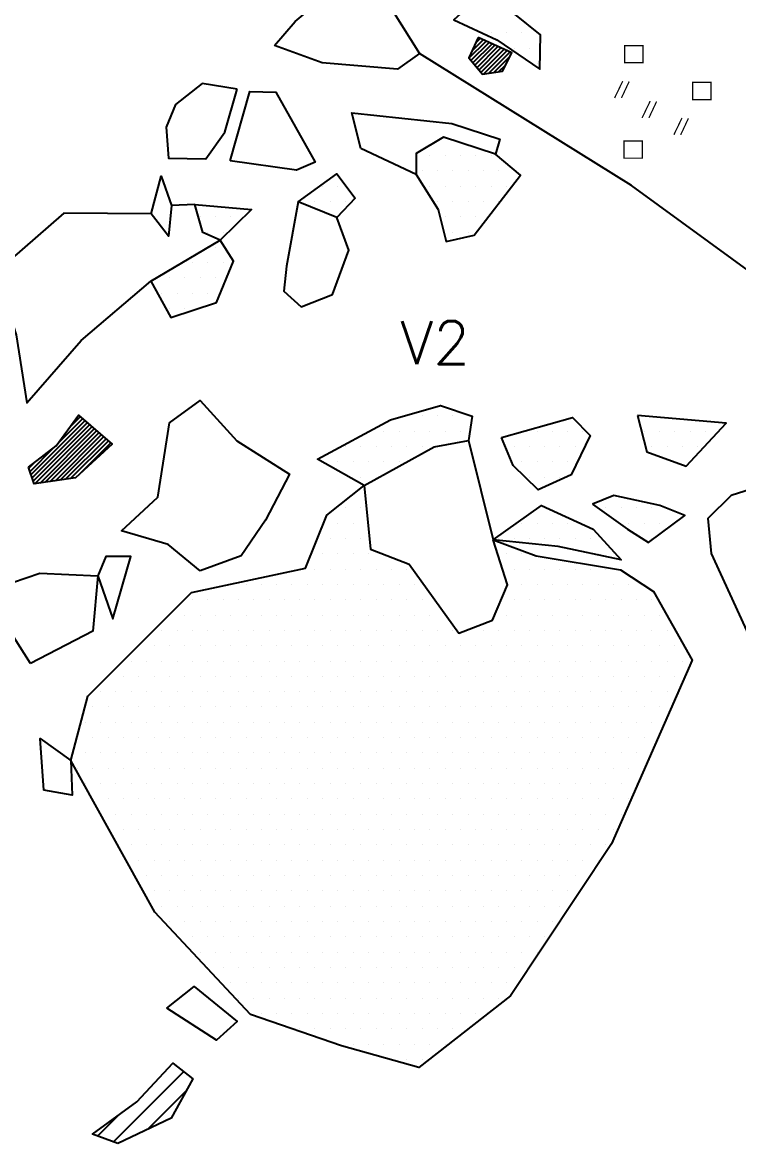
# Model space of a CAD drawing. Header units: metres. Extents: x 3.83 to 5.38, y -19.22 to -15.1.
# Drawn here: x 4.267 to 4.852, y -19.206 to -18.291 of the extents above; entities that cross this region are included whole.
import ezdxf

# ---------------------------------------------------------------- set-up
doc = ezdxf.new("R2010")
doc.units = ezdxf.units.M
doc.header["$LTSCALE"] = 25
doc.header["$MEASUREMENT"] = 0
doc.linetypes.add('GESTRICHELT', pattern=[0.75, 0.5, -0.25])
doc.layers.get('0').update_dxf_attribs({"linetype": 'CONTINUOUS'})
for name, color, linetype in [('BEFUND_UNSICHER', 1, 'GESTRICHELT'), ('BEFUNDSCHRAFF', 1, 'CONTINUOUS'), ('FEUER', 1, 'CONTINUOUS'), ('KNOCHEN', 2, 'CONTINUOUS'), ('KNOCHENSCHRAFF', 2, 'CONTINUOUS'), ('STEINE', 4, 'CONTINUOUS'), ('STEINESCHRAFF', 4, 'CONTINUOUS')]:
    doc.layers.add(name, color=color, linetype=linetype)
doc.styles.get("Standard").update_dxf_attribs({"font": 'txt.shx'})

# ---------------------------------------------------------------- blocks, each defined once
blk = doc.blocks.new('*X1')
at = {"color": 0}
for p, q in [((463.721, -1830.841), (464.113, -1830.448)), ((463.195, -1832.074), (464.596, -1830.672)), ((463.357, -1832.265), (464.838, -1830.784)), ((463.425, -1831.49), (464.355, -1830.56)), ((463.519, -1832.457), (465.079, -1830.896)), ((463.681, -1832.648), (465.321, -1831.008)), ((463.843, -1832.84), (465.562, -1831.12)), ((464.005, -1833.032), (465.804, -1831.232)), ((464.167, -1833.223), (466.046, -1831.344)), ((464.388, -1833.356), (466.287, -1831.456)), ((464.806, -1833.291), (466.529, -1831.568)), ((465.225, -1833.225), (466.552, -1831.898)), ((465.644, -1833.16), (466.172, -1832.632)), ((429.613, -1863.535), (431.662, -1861.485)), ((430.597, -1862.197), (431.471, -1861.322)), ((427.459, -1866.042), (431.853, -1861.648)), ((427.547, -1866.308), (432.044, -1861.811)), ((427.635, -1866.573), (432.235, -1861.973)), ((427.771, -1866.791), (432.425, -1862.136)), ((428.187, -1866.728), (432.616, -1862.299)), ((428.603, -1866.665), (432.807, -1862.462)), ((429.02, -1866.602), (432.998, -1862.624)), ((429.436, -1866.54), (433.189, -1862.787)), ((429.853, -1866.477), (433.379, -1862.95)), ((430.269, -1866.414), (433.57, -1863.113)), ((430.685, -1866.351), (433.761, -1863.275)), ((427.37, -1865.777), (429.309, -1863.838)), ((431.37, -1866.02), (433.952, -1863.438)), ((427.282, -1865.512), (427.76, -1865.033))]:
    blk.add_line(p, q, dxfattribs=at)
blk = doc.blocks.new('HK')
at = {"layer": 'FEUER', "const_width": 0.1}
for points in [[(-0.662, -1.372), (0, 0)], [(0.523, -0.033), (-0.105, -1.372)]]:
    blk.add_lwpolyline(points, dxfattribs=at)
blk = doc.blocks.new('RL')
at = {"layer": 'FEUER', "const_width": 0.1}
blk.add_lwpolyline([(0, -1.4), (0, 0), (1.5, 0), (1.5, -1.4), (0, -1.4)], dxfattribs=at)
blk = doc.blocks.new('*X4')
at = {"color": 0}
for p, q in [((434.178, -1920.488), (439.917, -1914.749)), ((436.979, -1919.454), (440.114, -1916.319)), ((432.884, -1920.014), (434.608, -1918.29))]:
    blk.add_line(p, q, dxfattribs=at)
blk = doc.blocks.new('*X5')
at = {"color": 0}
for p, q in [((465, -1830), (465, -1830)), ((466.25, -1830), (466.25, -1830)), ((467.5, -1830), (467.5, -1830)), ((468.75, -1830), (468.75, -1830)), ((466.875, -1831.25), (466.875, -1831.25)), ((468.125, -1831.25), (468.125, -1831.25)), ((468.75, -1832.5), (468.75, -1832.5)), ((460, -1840), (460, -1840)), ((461.25, -1840), (461.25, -1840)), ((462.5, -1840), (462.5, -1840)), ((463.75, -1840), (463.75, -1840)), ((465, -1840), (465, -1840)), ((459.375, -1841.25), (459.375, -1841.25)), ((460.625, -1841.25), (460.625, -1841.25)), ((461.875, -1841.25), (461.875, -1841.25)), ((463.125, -1841.25), (463.125, -1841.25)), ((464.375, -1841.25), (464.375, -1841.25)), ((465.625, -1841.25), (465.625, -1841.25)), ((466.875, -1841.25), (466.875, -1841.25)), ((451.25, -1842.5), (451.25, -1842.5)), ((452.5, -1842.5), (452.5, -1842.5)), ((460, -1842.5), (460, -1842.5)), ((461.25, -1842.5), (461.25, -1842.5)), ((462.5, -1842.5), (462.5, -1842.5)), ((463.75, -1842.5), (463.75, -1842.5)), ((465, -1842.5), (465, -1842.5)), ((466.25, -1842.5), (466.25, -1842.5)), ((449.375, -1843.75), (449.375, -1843.75)), ((450.625, -1843.75), (450.625, -1843.75)), ((451.875, -1843.75), (451.875, -1843.75)), ((453.125, -1843.75), (453.125, -1843.75)), ((460.625, -1843.75), (460.625, -1843.75)), ((461.875, -1843.75), (461.875, -1843.75)), ((463.125, -1843.75), (463.125, -1843.75)), ((464.375, -1843.75), (464.375, -1843.75)), ((465.625, -1843.75), (465.625, -1843.75)), ((441.25, -1845), (441.25, -1845)), ((442.5, -1845), (442.5, -1845)), ((443.75, -1845), (443.75, -1845)), ((461.25, -1845), (461.25, -1845)), ((462.5, -1845), (462.5, -1845)), ((463.75, -1845), (463.75, -1845)), ((441.875, -1846.25), (441.875, -1846.25)), ((443.125, -1846.25), (443.125, -1846.25)), ((461.875, -1846.25), (461.875, -1846.25)), ((463.125, -1846.25), (463.125, -1846.25)), ((442.5, -1847.5), (442.5, -1847.5)), ((440.625, -1848.75), (440.625, -1848.75)), ((441.875, -1848.75), (441.875, -1848.75)), ((443.125, -1848.75), (443.125, -1848.75)), ((438.75, -1850), (438.75, -1850)), ((440, -1850), (440, -1850)), ((441.25, -1850), (441.25, -1850)), ((442.5, -1850), (442.5, -1850)), ((438.125, -1851.25), (438.125, -1851.25)), ((439.375, -1851.25), (439.375, -1851.25)), ((440.625, -1851.25), (440.625, -1851.25)), ((441.875, -1851.25), (441.875, -1851.25)), ((438.75, -1852.5), (438.75, -1852.5)), ((440, -1852.5), (440, -1852.5)), ((458.125, -1861.25), (458.125, -1861.25)), ((459.375, -1861.25), (459.375, -1861.25)), ((460.625, -1861.25), (460.625, -1861.25)), ((461.875, -1861.25), (461.875, -1861.25)), ((463.125, -1861.25), (463.125, -1861.25)), ((456.25, -1862.5), (456.25, -1862.5)), ((457.5, -1862.5), (457.5, -1862.5)), ((458.75, -1862.5), (458.75, -1862.5)), ((460, -1862.5), (460, -1862.5)), ((461.25, -1862.5), (461.25, -1862.5)), ((462.5, -1862.5), (462.5, -1862.5)), ((468.75, -1862.5), (468.75, -1862.5)), ((470, -1862.5), (470, -1862.5)), ((471.25, -1862.5), (471.25, -1862.5)), ((472.5, -1862.5), (472.5, -1862.5)), ((477.5, -1862.5), (477.5, -1862.5)), ((478.75, -1862.5), (478.75, -1862.5)), ((480, -1862.5), (480, -1862.5)), ((481.25, -1862.5), (481.25, -1862.5)), ((482.5, -1862.5), (482.5, -1862.5)), ((453.125, -1863.75), (453.125, -1863.75)), ((454.375, -1863.75), (454.375, -1863.75)), ((455.625, -1863.75), (455.625, -1863.75)), ((456.875, -1863.75), (456.875, -1863.75)), ((458.125, -1863.75), (458.125, -1863.75)), ((459.375, -1863.75), (459.375, -1863.75)), ((466.875, -1863.75), (466.875, -1863.75)), ((468.125, -1863.75), (468.125, -1863.75)), ((469.375, -1863.75), (469.375, -1863.75)), ((470.625, -1863.75), (470.625, -1863.75)), ((471.875, -1863.75), (471.875, -1863.75)), ((478.125, -1863.75), (478.125, -1863.75)), ((479.375, -1863.75), (479.375, -1863.75)), ((480.625, -1863.75), (480.625, -1863.75)), ((481.875, -1863.75), (481.875, -1863.75)), ((451.25, -1865), (451.25, -1865)), ((452.5, -1865), (452.5, -1865)), ((453.75, -1865), (453.75, -1865)), ((455, -1865), (455, -1865)), ((456.25, -1865), (456.25, -1865)), ((457.5, -1865), (457.5, -1865)), ((467.5, -1865), (467.5, -1865)), ((468.75, -1865), (468.75, -1865)), ((470, -1865), (470, -1865)), ((471.25, -1865), (471.25, -1865)), ((480, -1865), (480, -1865)), ((481.25, -1865), (481.25, -1865)), ((454.375, -1866.25), (454.375, -1866.25)), ((455.625, -1866.25), (455.625, -1866.25)), ((468.125, -1866.25), (468.125, -1866.25)), ((469.375, -1866.25), (469.375, -1866.25)), ((470.625, -1866.25), (470.625, -1866.25)), ((453.125, -1868.75), (453.125, -1868.75)), ((454.375, -1868.75), (454.375, -1868.75)), ((469.375, -1868.75), (469.375, -1868.75)), ((474.375, -1868.75), (474.375, -1868.75)), ((475.625, -1868.75), (475.625, -1868.75)), ((476.875, -1868.75), (476.875, -1868.75)), ((478.125, -1868.75), (478.125, -1868.75)), ((452.5, -1870), (452.5, -1870)), ((453.75, -1870), (453.75, -1870)), ((467.5, -1870), (467.5, -1870)), ((468.75, -1870), (468.75, -1870)), ((470, -1870), (470, -1870)), ((471.25, -1870), (471.25, -1870)), ((476.25, -1870), (476.25, -1870)), ((477.5, -1870), (477.5, -1870)), ((478.75, -1870), (478.75, -1870)), ((451.875, -1871.25), (451.875, -1871.25)), ((453.125, -1871.25), (453.125, -1871.25)), ((454.375, -1871.25), (454.375, -1871.25)), ((465.625, -1871.25), (465.625, -1871.25)), ((466.875, -1871.25), (466.875, -1871.25)), ((468.125, -1871.25), (468.125, -1871.25)), ((469.375, -1871.25), (469.375, -1871.25)), ((470.625, -1871.25), (470.625, -1871.25)), ((471.875, -1871.25), (471.875, -1871.25)), ((473.125, -1871.25), (473.125, -1871.25)), ((478.125, -1871.25), (478.125, -1871.25)), ((451.25, -1872.5), (451.25, -1872.5)), ((452.5, -1872.5), (452.5, -1872.5)), ((453.75, -1872.5), (453.75, -1872.5)), ((455, -1872.5), (455, -1872.5)), ((466.25, -1872.5), (466.25, -1872.5)), ((467.5, -1872.5), (467.5, -1872.5)), ((473.75, -1872.5), (473.75, -1872.5)), ((475, -1872.5), (475, -1872.5)), ((450.625, -1873.75), (450.625, -1873.75)), ((451.875, -1873.75), (451.875, -1873.75)), ((453.125, -1873.75), (453.125, -1873.75)), ((454.375, -1873.75), (454.375, -1873.75)), ((455.625, -1873.75), (455.625, -1873.75)), ((456.875, -1873.75), (456.875, -1873.75)), ((458.125, -1873.75), (458.125, -1873.75)), ((466.875, -1873.75), (466.875, -1873.75)), ((468.125, -1873.75), (468.125, -1873.75)), ((469.375, -1873.75), (469.375, -1873.75)), ((470.625, -1873.75), (470.625, -1873.75)), ((471.875, -1873.75), (471.875, -1873.75)), ((473.125, -1873.75), (473.125, -1873.75)), ((474.375, -1873.75), (474.375, -1873.75)), ((443.75, -1875), (443.75, -1875)), ((445, -1875), (445, -1875)), ((446.25, -1875), (446.25, -1875)), ((447.5, -1875), (447.5, -1875)), ((448.75, -1875), (448.75, -1875)), ((450, -1875), (450, -1875)), ((451.25, -1875), (451.25, -1875)), ((452.5, -1875), (452.5, -1875)), ((453.75, -1875), (453.75, -1875)), ((455, -1875), (455, -1875)), ((456.25, -1875), (456.25, -1875)), ((457.5, -1875), (457.5, -1875)), ((458.75, -1875), (458.75, -1875)), ((467.5, -1875), (467.5, -1875)), ((468.75, -1875), (468.75, -1875)), ((470, -1875), (470, -1875)), ((471.25, -1875), (471.25, -1875)), ((472.5, -1875), (472.5, -1875)), ((473.75, -1875), (473.75, -1875)), ((475, -1875), (475, -1875)), ((476.25, -1875), (476.25, -1875)), ((440.625, -1876.25), (440.625, -1876.25)), ((441.875, -1876.25), (441.875, -1876.25)), ((443.125, -1876.25), (443.125, -1876.25)), ((444.375, -1876.25), (444.375, -1876.25)), ((445.625, -1876.25), (445.625, -1876.25)), ((446.875, -1876.25), (446.875, -1876.25)), ((448.125, -1876.25), (448.125, -1876.25)), ((449.375, -1876.25), (449.375, -1876.25)), ((450.625, -1876.25), (450.625, -1876.25)), ((451.875, -1876.25), (451.875, -1876.25)), ((453.125, -1876.25), (453.125, -1876.25)), ((454.375, -1876.25), (454.375, -1876.25)), ((455.625, -1876.25), (455.625, -1876.25)), ((456.875, -1876.25), (456.875, -1876.25)), ((458.125, -1876.25), (458.125, -1876.25)), ((459.375, -1876.25), (459.375, -1876.25)), ((466.875, -1876.25), (466.875, -1876.25)), ((468.125, -1876.25), (468.125, -1876.25)), ((469.375, -1876.25), (469.375, -1876.25)), ((470.625, -1876.25), (470.625, -1876.25)), ((471.875, -1876.25), (471.875, -1876.25)), ((473.125, -1876.25), (473.125, -1876.25)), ((474.375, -1876.25), (474.375, -1876.25)), ((475.625, -1876.25), (475.625, -1876.25)), ((476.875, -1876.25), (476.875, -1876.25)), ((478.125, -1876.25), (478.125, -1876.25)), ((438.75, -1877.5), (438.75, -1877.5)), ((440, -1877.5), (440, -1877.5)), ((441.25, -1877.5), (441.25, -1877.5)), ((442.5, -1877.5), (442.5, -1877.5)), ((443.75, -1877.5), (443.75, -1877.5)), ((445, -1877.5), (445, -1877.5)), ((446.25, -1877.5), (446.25, -1877.5)), ((447.5, -1877.5), (447.5, -1877.5)), ((448.75, -1877.5), (448.75, -1877.5)), ((450, -1877.5), (450, -1877.5)), ((451.25, -1877.5), (451.25, -1877.5)), ((452.5, -1877.5), (452.5, -1877.5)), ((453.75, -1877.5), (453.75, -1877.5)), ((455, -1877.5), (455, -1877.5)), ((456.25, -1877.5), (456.25, -1877.5)), ((457.5, -1877.5), (457.5, -1877.5)), ((458.75, -1877.5), (458.75, -1877.5)), ((460, -1877.5), (460, -1877.5)), ((461.25, -1877.5), (461.25, -1877.5)), ((466.25, -1877.5), (466.25, -1877.5)), ((467.5, -1877.5), (467.5, -1877.5)), ((468.75, -1877.5), (468.75, -1877.5)), ((470, -1877.5), (470, -1877.5)), ((471.25, -1877.5), (471.25, -1877.5)), ((472.5, -1877.5), (472.5, -1877.5)), ((473.75, -1877.5), (473.75, -1877.5)), ((475, -1877.5), (475, -1877.5)), ((476.25, -1877.5), (476.25, -1877.5)), ((477.5, -1877.5), (477.5, -1877.5)), ((478.75, -1877.5), (478.75, -1877.5)), ((438.125, -1878.75), (438.125, -1878.75)), ((439.375, -1878.75), (439.375, -1878.75)), ((440.625, -1878.75), (440.625, -1878.75)), ((441.875, -1878.75), (441.875, -1878.75)), ((443.125, -1878.75), (443.125, -1878.75)), ((444.375, -1878.75), (444.375, -1878.75)), ((445.625, -1878.75), (445.625, -1878.75)), ((446.875, -1878.75), (446.875, -1878.75)), ((448.125, -1878.75), (448.125, -1878.75)), ((449.375, -1878.75), (449.375, -1878.75)), ((450.625, -1878.75), (450.625, -1878.75)), ((451.875, -1878.75), (451.875, -1878.75)), ((453.125, -1878.75), (453.125, -1878.75)), ((454.375, -1878.75), (454.375, -1878.75)), ((455.625, -1878.75), (455.625, -1878.75)), ((456.875, -1878.75), (456.875, -1878.75)), ((458.125, -1878.75), (458.125, -1878.75)), ((459.375, -1878.75), (459.375, -1878.75)), ((460.625, -1878.75), (460.625, -1878.75)), ((461.875, -1878.75), (461.875, -1878.75)), ((463.125, -1878.75), (463.125, -1878.75)), ((464.375, -1878.75), (464.375, -1878.75)), ((465.625, -1878.75), (465.625, -1878.75)), ((466.875, -1878.75), (466.875, -1878.75)), ((468.125, -1878.75), (468.125, -1878.75)), ((469.375, -1878.75), (469.375, -1878.75)), ((470.625, -1878.75), (470.625, -1878.75)), ((471.875, -1878.75), (471.875, -1878.75)), ((473.125, -1878.75), (473.125, -1878.75)), ((474.375, -1878.75), (474.375, -1878.75)), ((475.625, -1878.75), (475.625, -1878.75)), ((476.875, -1878.75), (476.875, -1878.75)), ((478.125, -1878.75), (478.125, -1878.75)), ((479.375, -1878.75), (479.375, -1878.75)), ((436.25, -1880), (436.25, -1880)), ((437.5, -1880), (437.5, -1880)), ((438.75, -1880), (438.75, -1880)), ((440, -1880), (440, -1880)), ((441.25, -1880), (441.25, -1880)), ((442.5, -1880), (442.5, -1880)), ((443.75, -1880), (443.75, -1880)), ((445, -1880), (445, -1880)), ((446.25, -1880), (446.25, -1880)), ((447.5, -1880), (447.5, -1880)), ((448.75, -1880), (448.75, -1880)), ((450, -1880), (450, -1880)), ((451.25, -1880), (451.25, -1880)), ((452.5, -1880), (452.5, -1880)), ((453.75, -1880), (453.75, -1880)), ((455, -1880), (455, -1880)), ((456.25, -1880), (456.25, -1880)), ((457.5, -1880), (457.5, -1880)), ((458.75, -1880), (458.75, -1880)), ((460, -1880), (460, -1880)), ((461.25, -1880), (461.25, -1880)), ((462.5, -1880), (462.5, -1880)), ((463.75, -1880), (463.75, -1880)), ((465, -1880), (465, -1880)), ((466.25, -1880), (466.25, -1880)), ((467.5, -1880), (467.5, -1880)), ((468.75, -1880), (468.75, -1880)), ((470, -1880), (470, -1880)), ((471.25, -1880), (471.25, -1880)), ((472.5, -1880), (472.5, -1880)), ((473.75, -1880), (473.75, -1880)), ((475, -1880), (475, -1880)), ((476.25, -1880), (476.25, -1880)), ((477.5, -1880), (477.5, -1880)), ((478.75, -1880), (478.75, -1880)), ((480, -1880), (480, -1880)), ((435.625, -1881.25), (435.625, -1881.25)), ((436.875, -1881.25), (436.875, -1881.25)), ((438.125, -1881.25), (438.125, -1881.25)), ((439.375, -1881.25), (439.375, -1881.25)), ((440.625, -1881.25), (440.625, -1881.25)), ((441.875, -1881.25), (441.875, -1881.25)), ((443.125, -1881.25), (443.125, -1881.25)), ((444.375, -1881.25), (444.375, -1881.25)), ((445.625, -1881.25), (445.625, -1881.25)), ((446.875, -1881.25), (446.875, -1881.25)), ((448.125, -1881.25), (448.125, -1881.25)), ((449.375, -1881.25), (449.375, -1881.25)), ((450.625, -1881.25), (450.625, -1881.25)), ((451.875, -1881.25), (451.875, -1881.25)), ((453.125, -1881.25), (453.125, -1881.25)), ((454.375, -1881.25), (454.375, -1881.25)), ((455.625, -1881.25), (455.625, -1881.25)), ((456.875, -1881.25), (456.875, -1881.25)), ((458.125, -1881.25), (458.125, -1881.25)), ((459.375, -1881.25), (459.375, -1881.25)), ((460.625, -1881.25), (460.625, -1881.25)), ((461.875, -1881.25), (461.875, -1881.25)), ((463.125, -1881.25), (463.125, -1881.25)), ((464.375, -1881.25), (464.375, -1881.25)), ((465.625, -1881.25), (465.625, -1881.25)), ((466.875, -1881.25), (466.875, -1881.25)), ((468.125, -1881.25), (468.125, -1881.25)), ((469.375, -1881.25), (469.375, -1881.25)), ((470.625, -1881.25), (470.625, -1881.25)), ((471.875, -1881.25), (471.875, -1881.25)), ((473.125, -1881.25), (473.125, -1881.25)), ((474.375, -1881.25), (474.375, -1881.25)), ((475.625, -1881.25), (475.625, -1881.25)), ((476.875, -1881.25), (476.875, -1881.25)), ((478.125, -1881.25), (478.125, -1881.25)), ((479.375, -1881.25), (479.375, -1881.25)), ((480.625, -1881.25), (480.625, -1881.25)), ((433.75, -1882.5), (433.75, -1882.5)), ((435, -1882.5), (435, -1882.5)), ((436.25, -1882.5), (436.25, -1882.5)), ((437.5, -1882.5), (437.5, -1882.5)), ((438.75, -1882.5), (438.75, -1882.5)), ((440, -1882.5), (440, -1882.5)), ((441.25, -1882.5), (441.25, -1882.5)), ((442.5, -1882.5), (442.5, -1882.5)), ((443.75, -1882.5), (443.75, -1882.5)), ((445, -1882.5), (445, -1882.5)), ((446.25, -1882.5), (446.25, -1882.5)), ((447.5, -1882.5), (447.5, -1882.5)), ((448.75, -1882.5), (448.75, -1882.5)), ((450, -1882.5), (450, -1882.5)), ((451.25, -1882.5), (451.25, -1882.5)), ((452.5, -1882.5), (452.5, -1882.5)), ((453.75, -1882.5), (453.75, -1882.5)), ((455, -1882.5), (455, -1882.5)), ((456.25, -1882.5), (456.25, -1882.5)), ((457.5, -1882.5), (457.5, -1882.5)), ((458.75, -1882.5), (458.75, -1882.5)), ((460, -1882.5), (460, -1882.5)), ((461.25, -1882.5), (461.25, -1882.5)), ((462.5, -1882.5), (462.5, -1882.5)), ((463.75, -1882.5), (463.75, -1882.5)), ((465, -1882.5), (465, -1882.5)), ((466.25, -1882.5), (466.25, -1882.5)), ((467.5, -1882.5), (467.5, -1882.5)), ((468.75, -1882.5), (468.75, -1882.5)), ((470, -1882.5), (470, -1882.5)), ((471.25, -1882.5), (471.25, -1882.5)), ((472.5, -1882.5), (472.5, -1882.5)), ((473.75, -1882.5), (473.75, -1882.5)), ((475, -1882.5), (475, -1882.5)), ((476.25, -1882.5), (476.25, -1882.5)), ((477.5, -1882.5), (477.5, -1882.5)), ((478.75, -1882.5), (478.75, -1882.5)), ((480, -1882.5), (480, -1882.5)), ((433.125, -1883.75), (433.125, -1883.75)), ((434.375, -1883.75), (434.375, -1883.75)), ((435.625, -1883.75), (435.625, -1883.75)), ((436.875, -1883.75), (436.875, -1883.75)), ((438.125, -1883.75), (438.125, -1883.75)), ((439.375, -1883.75), (439.375, -1883.75)), ((440.625, -1883.75), (440.625, -1883.75)), ((441.875, -1883.75), (441.875, -1883.75)), ((443.125, -1883.75), (443.125, -1883.75)), ((444.375, -1883.75), (444.375, -1883.75)), ((445.625, -1883.75), (445.625, -1883.75)), ((446.875, -1883.75), (446.875, -1883.75)), ((448.125, -1883.75), (448.125, -1883.75)), ((449.375, -1883.75), (449.375, -1883.75)), ((450.625, -1883.75), (450.625, -1883.75)), ((451.875, -1883.75), (451.875, -1883.75)), ((453.125, -1883.75), (453.125, -1883.75)), ((454.375, -1883.75), (454.375, -1883.75)), ((455.625, -1883.75), (455.625, -1883.75)), ((456.875, -1883.75), (456.875, -1883.75)), ((458.125, -1883.75), (458.125, -1883.75)), ((459.375, -1883.75), (459.375, -1883.75)), ((460.625, -1883.75), (460.625, -1883.75)), ((461.875, -1883.75), (461.875, -1883.75)), ((463.125, -1883.75), (463.125, -1883.75)), ((464.375, -1883.75), (464.375, -1883.75)), ((465.625, -1883.75), (465.625, -1883.75)), ((466.875, -1883.75), (466.875, -1883.75)), ((468.125, -1883.75), (468.125, -1883.75)), ((469.375, -1883.75), (469.375, -1883.75)), ((470.625, -1883.75), (470.625, -1883.75)), ((471.875, -1883.75), (471.875, -1883.75)), ((473.125, -1883.75), (473.125, -1883.75)), ((474.375, -1883.75), (474.375, -1883.75)), ((475.625, -1883.75), (475.625, -1883.75)), ((476.875, -1883.75), (476.875, -1883.75)), ((478.125, -1883.75), (478.125, -1883.75)), ((479.375, -1883.75), (479.375, -1883.75)), ((432.5, -1885), (432.5, -1885)), ((433.75, -1885), (433.75, -1885)), ((435, -1885), (435, -1885)), ((436.25, -1885), (436.25, -1885)), ((437.5, -1885), (437.5, -1885)), ((438.75, -1885), (438.75, -1885)), ((440, -1885), (440, -1885)), ((441.25, -1885), (441.25, -1885)), ((442.5, -1885), (442.5, -1885)), ((443.75, -1885), (443.75, -1885)), ((445, -1885), (445, -1885)), ((446.25, -1885), (446.25, -1885)), ((447.5, -1885), (447.5, -1885)), ((448.75, -1885), (448.75, -1885)), ((450, -1885), (450, -1885)), ((451.25, -1885), (451.25, -1885)), ((452.5, -1885), (452.5, -1885)), ((453.75, -1885), (453.75, -1885)), ((455, -1885), (455, -1885)), ((456.25, -1885), (456.25, -1885)), ((457.5, -1885), (457.5, -1885)), ((458.75, -1885), (458.75, -1885)), ((460, -1885), (460, -1885)), ((461.25, -1885), (461.25, -1885)), ((462.5, -1885), (462.5, -1885)), ((463.75, -1885), (463.75, -1885)), ((465, -1885), (465, -1885)), ((466.25, -1885), (466.25, -1885)), ((467.5, -1885), (467.5, -1885)), ((468.75, -1885), (468.75, -1885)), ((470, -1885), (470, -1885)), ((471.25, -1885), (471.25, -1885)), ((472.5, -1885), (472.5, -1885)), ((473.75, -1885), (473.75, -1885)), ((475, -1885), (475, -1885)), ((476.25, -1885), (476.25, -1885)), ((477.5, -1885), (477.5, -1885)), ((478.75, -1885), (478.75, -1885)), ((431.875, -1886.25), (431.875, -1886.25)), ((433.125, -1886.25), (433.125, -1886.25)), ((434.375, -1886.25), (434.375, -1886.25)), ((435.625, -1886.25), (435.625, -1886.25)), ((436.875, -1886.25), (436.875, -1886.25)), ((438.125, -1886.25), (438.125, -1886.25)), ((439.375, -1886.25), (439.375, -1886.25)), ((440.625, -1886.25), (440.625, -1886.25)), ((441.875, -1886.25), (441.875, -1886.25)), ((443.125, -1886.25), (443.125, -1886.25)), ((444.375, -1886.25), (444.375, -1886.25)), ((445.625, -1886.25), (445.625, -1886.25)), ((446.875, -1886.25), (446.875, -1886.25)), ((448.125, -1886.25), (448.125, -1886.25)), ((449.375, -1886.25), (449.375, -1886.25)), ((450.625, -1886.25), (450.625, -1886.25)), ((451.875, -1886.25), (451.875, -1886.25)), ((453.125, -1886.25), (453.125, -1886.25)), ((454.375, -1886.25), (454.375, -1886.25)), ((455.625, -1886.25), (455.625, -1886.25)), ((456.875, -1886.25), (456.875, -1886.25)), ((458.125, -1886.25), (458.125, -1886.25)), ((459.375, -1886.25), (459.375, -1886.25)), ((460.625, -1886.25), (460.625, -1886.25)), ((461.875, -1886.25), (461.875, -1886.25)), ((463.125, -1886.25), (463.125, -1886.25)), ((464.375, -1886.25), (464.375, -1886.25)), ((465.625, -1886.25), (465.625, -1886.25)), ((466.875, -1886.25), (466.875, -1886.25)), ((468.125, -1886.25), (468.125, -1886.25)), ((469.375, -1886.25), (469.375, -1886.25)), ((470.625, -1886.25), (470.625, -1886.25)), ((471.875, -1886.25), (471.875, -1886.25)), ((473.125, -1886.25), (473.125, -1886.25)), ((474.375, -1886.25), (474.375, -1886.25)), ((475.625, -1886.25), (475.625, -1886.25)), ((476.875, -1886.25), (476.875, -1886.25)), ((478.125, -1886.25), (478.125, -1886.25)), ((431.25, -1887.5), (431.25, -1887.5)), ((432.5, -1887.5), (432.5, -1887.5)), ((433.75, -1887.5), (433.75, -1887.5)), ((435, -1887.5), (435, -1887.5)), ((436.25, -1887.5), (436.25, -1887.5)), ((437.5, -1887.5), (437.5, -1887.5)), ((438.75, -1887.5), (438.75, -1887.5)), ((440, -1887.5), (440, -1887.5)), ((441.25, -1887.5), (441.25, -1887.5)), ((442.5, -1887.5), (442.5, -1887.5)), ((443.75, -1887.5), (443.75, -1887.5)), ((445, -1887.5), (445, -1887.5)), ((446.25, -1887.5), (446.25, -1887.5)), ((447.5, -1887.5), (447.5, -1887.5)), ((448.75, -1887.5), (448.75, -1887.5)), ((450, -1887.5), (450, -1887.5)), ((451.25, -1887.5), (451.25, -1887.5)), ((452.5, -1887.5), (452.5, -1887.5)), ((453.75, -1887.5), (453.75, -1887.5)), ((455, -1887.5), (455, -1887.5)), ((456.25, -1887.5), (456.25, -1887.5)), ((457.5, -1887.5), (457.5, -1887.5)), ((458.75, -1887.5), (458.75, -1887.5)), ((460, -1887.5), (460, -1887.5)), ((461.25, -1887.5), (461.25, -1887.5)), ((462.5, -1887.5), (462.5, -1887.5)), ((463.75, -1887.5), (463.75, -1887.5)), ((465, -1887.5), (465, -1887.5)), ((466.25, -1887.5), (466.25, -1887.5)), ((467.5, -1887.5), (467.5, -1887.5)), ((468.75, -1887.5), (468.75, -1887.5)), ((470, -1887.5), (470, -1887.5)), ((471.25, -1887.5), (471.25, -1887.5)), ((472.5, -1887.5), (472.5, -1887.5)), ((473.75, -1887.5), (473.75, -1887.5)), ((475, -1887.5), (475, -1887.5)), ((476.25, -1887.5), (476.25, -1887.5)), ((477.5, -1887.5), (477.5, -1887.5)), ((431.875, -1888.75), (431.875, -1888.75)), ((433.125, -1888.75), (433.125, -1888.75)), ((434.375, -1888.75), (434.375, -1888.75)), ((435.625, -1888.75), (435.625, -1888.75)), ((436.875, -1888.75), (436.875, -1888.75)), ((438.125, -1888.75), (438.125, -1888.75)), ((439.375, -1888.75), (439.375, -1888.75)), ((440.625, -1888.75), (440.625, -1888.75)), ((441.875, -1888.75), (441.875, -1888.75)), ((443.125, -1888.75), (443.125, -1888.75)), ((444.375, -1888.75), (444.375, -1888.75)), ((445.625, -1888.75), (445.625, -1888.75)), ((446.875, -1888.75), (446.875, -1888.75)), ((448.125, -1888.75), (448.125, -1888.75)), ((449.375, -1888.75), (449.375, -1888.75)), ((450.625, -1888.75), (450.625, -1888.75)), ((451.875, -1888.75), (451.875, -1888.75)), ((453.125, -1888.75), (453.125, -1888.75)), ((454.375, -1888.75), (454.375, -1888.75)), ((455.625, -1888.75), (455.625, -1888.75)), ((456.875, -1888.75), (456.875, -1888.75)), ((458.125, -1888.75), (458.125, -1888.75)), ((459.375, -1888.75), (459.375, -1888.75)), ((460.625, -1888.75), (460.625, -1888.75)), ((461.875, -1888.75), (461.875, -1888.75)), ((463.125, -1888.75), (463.125, -1888.75)), ((464.375, -1888.75), (464.375, -1888.75)), ((465.625, -1888.75), (465.625, -1888.75)), ((466.875, -1888.75), (466.875, -1888.75)), ((468.125, -1888.75), (468.125, -1888.75)), ((469.375, -1888.75), (469.375, -1888.75)), ((470.625, -1888.75), (470.625, -1888.75)), ((471.875, -1888.75), (471.875, -1888.75)), ((473.125, -1888.75), (473.125, -1888.75)), ((474.375, -1888.75), (474.375, -1888.75)), ((475.625, -1888.75), (475.625, -1888.75)), ((476.875, -1888.75), (476.875, -1888.75)), ((431.25, -1890), (431.25, -1890)), ((432.5, -1890), (432.5, -1890)), ((433.75, -1890), (433.75, -1890)), ((435, -1890), (435, -1890)), ((436.25, -1890), (436.25, -1890)), ((437.5, -1890), (437.5, -1890)), ((438.75, -1890), (438.75, -1890)), ((440, -1890), (440, -1890)), ((441.25, -1890), (441.25, -1890)), ((442.5, -1890), (442.5, -1890)), ((443.75, -1890), (443.75, -1890)), ((445, -1890), (445, -1890)), ((446.25, -1890), (446.25, -1890)), ((447.5, -1890), (447.5, -1890)), ((448.75, -1890), (448.75, -1890)), ((450, -1890), (450, -1890)), ((451.25, -1890), (451.25, -1890)), ((452.5, -1890), (452.5, -1890)), ((453.75, -1890), (453.75, -1890)), ((455, -1890), (455, -1890)), ((456.25, -1890), (456.25, -1890)), ((457.5, -1890), (457.5, -1890)), ((458.75, -1890), (458.75, -1890)), ((460, -1890), (460, -1890)), ((461.25, -1890), (461.25, -1890)), ((462.5, -1890), (462.5, -1890)), ((463.75, -1890), (463.75, -1890)), ((465, -1890), (465, -1890)), ((466.25, -1890), (466.25, -1890)), ((467.5, -1890), (467.5, -1890)), ((468.75, -1890), (468.75, -1890)), ((470, -1890), (470, -1890)), ((471.25, -1890), (471.25, -1890)), ((472.5, -1890), (472.5, -1890)), ((473.75, -1890), (473.75, -1890)), ((475, -1890), (475, -1890)), ((476.25, -1890), (476.25, -1890)), ((477.5, -1890), (477.5, -1890)), ((431.875, -1891.25), (431.875, -1891.25)), ((433.125, -1891.25), (433.125, -1891.25)), ((434.375, -1891.25), (434.375, -1891.25)), ((435.625, -1891.25), (435.625, -1891.25)), ((436.875, -1891.25), (436.875, -1891.25)), ((438.125, -1891.25), (438.125, -1891.25)), ((439.375, -1891.25), (439.375, -1891.25)), ((440.625, -1891.25), (440.625, -1891.25)), ((441.875, -1891.25), (441.875, -1891.25)), ((443.125, -1891.25), (443.125, -1891.25)), ((444.375, -1891.25), (444.375, -1891.25)), ((445.625, -1891.25), (445.625, -1891.25)), ((446.875, -1891.25), (446.875, -1891.25)), ((448.125, -1891.25), (448.125, -1891.25)), ((449.375, -1891.25), (449.375, -1891.25)), ((450.625, -1891.25), (450.625, -1891.25)), ((451.875, -1891.25), (451.875, -1891.25)), ((453.125, -1891.25), (453.125, -1891.25)), ((454.375, -1891.25), (454.375, -1891.25)), ((455.625, -1891.25), (455.625, -1891.25)), ((456.875, -1891.25), (456.875, -1891.25)), ((458.125, -1891.25), (458.125, -1891.25)), ((459.375, -1891.25), (459.375, -1891.25)), ((460.625, -1891.25), (460.625, -1891.25)), ((461.875, -1891.25), (461.875, -1891.25)), ((463.125, -1891.25), (463.125, -1891.25)), ((464.375, -1891.25), (464.375, -1891.25)), ((465.625, -1891.25), (465.625, -1891.25)), ((466.875, -1891.25), (466.875, -1891.25)), ((468.125, -1891.25), (468.125, -1891.25)), ((469.375, -1891.25), (469.375, -1891.25)), ((470.625, -1891.25), (470.625, -1891.25)), ((471.875, -1891.25), (471.875, -1891.25)), ((473.125, -1891.25), (473.125, -1891.25)), ((474.375, -1891.25), (474.375, -1891.25)), ((475.625, -1891.25), (475.625, -1891.25)), ((476.875, -1891.25), (476.875, -1891.25)), ((432.5, -1892.5), (432.5, -1892.5)), ((433.75, -1892.5), (433.75, -1892.5)), ((435, -1892.5), (435, -1892.5)), ((436.25, -1892.5), (436.25, -1892.5)), ((437.5, -1892.5), (437.5, -1892.5)), ((438.75, -1892.5), (438.75, -1892.5)), ((440, -1892.5), (440, -1892.5)), ((441.25, -1892.5), (441.25, -1892.5)), ((442.5, -1892.5), (442.5, -1892.5)), ((443.75, -1892.5), (443.75, -1892.5)), ((445, -1892.5), (445, -1892.5)), ((446.25, -1892.5), (446.25, -1892.5)), ((447.5, -1892.5), (447.5, -1892.5)), ((448.75, -1892.5), (448.75, -1892.5)), ((450, -1892.5), (450, -1892.5)), ((451.25, -1892.5), (451.25, -1892.5)), ((452.5, -1892.5), (452.5, -1892.5)), ((453.75, -1892.5), (453.75, -1892.5)), ((455, -1892.5), (455, -1892.5)), ((456.25, -1892.5), (456.25, -1892.5)), ((457.5, -1892.5), (457.5, -1892.5)), ((458.75, -1892.5), (458.75, -1892.5)), ((460, -1892.5), (460, -1892.5)), ((461.25, -1892.5), (461.25, -1892.5)), ((462.5, -1892.5), (462.5, -1892.5)), ((463.75, -1892.5), (463.75, -1892.5)), ((465, -1892.5), (465, -1892.5)), ((466.25, -1892.5), (466.25, -1892.5)), ((467.5, -1892.5), (467.5, -1892.5)), ((468.75, -1892.5), (468.75, -1892.5)), ((470, -1892.5), (470, -1892.5)), ((471.25, -1892.5), (471.25, -1892.5)), ((472.5, -1892.5), (472.5, -1892.5)), ((473.75, -1892.5), (473.75, -1892.5)), ((475, -1892.5), (475, -1892.5)), ((476.25, -1892.5), (476.25, -1892.5)), ((434.375, -1893.75), (434.375, -1893.75)), ((435.625, -1893.75), (435.625, -1893.75)), ((436.875, -1893.75), (436.875, -1893.75)), ((438.125, -1893.75), (438.125, -1893.75)), ((439.375, -1893.75), (439.375, -1893.75)), ((440.625, -1893.75), (440.625, -1893.75)), ((441.875, -1893.75), (441.875, -1893.75)), ((443.125, -1893.75), (443.125, -1893.75)), ((444.375, -1893.75), (444.375, -1893.75)), ((445.625, -1893.75), (445.625, -1893.75)), ((446.875, -1893.75), (446.875, -1893.75)), ((448.125, -1893.75), (448.125, -1893.75)), ((449.375, -1893.75), (449.375, -1893.75)), ((450.625, -1893.75), (450.625, -1893.75)), ((451.875, -1893.75), (451.875, -1893.75)), ((453.125, -1893.75), (453.125, -1893.75)), ((454.375, -1893.75), (454.375, -1893.75)), ((455.625, -1893.75), (455.625, -1893.75)), ((456.875, -1893.75), (456.875, -1893.75)), ((458.125, -1893.75), (458.125, -1893.75)), ((459.375, -1893.75), (459.375, -1893.75)), ((460.625, -1893.75), (460.625, -1893.75)), ((461.875, -1893.75), (461.875, -1893.75)), ((463.125, -1893.75), (463.125, -1893.75)), ((464.375, -1893.75), (464.375, -1893.75)), ((465.625, -1893.75), (465.625, -1893.75)), ((466.875, -1893.75), (466.875, -1893.75)), ((468.125, -1893.75), (468.125, -1893.75)), ((469.375, -1893.75), (469.375, -1893.75)), ((470.625, -1893.75), (470.625, -1893.75)), ((471.875, -1893.75), (471.875, -1893.75)), ((473.125, -1893.75), (473.125, -1893.75)), ((474.375, -1893.75), (474.375, -1893.75)), ((475.625, -1893.75), (475.625, -1893.75)), ((435, -1895), (435, -1895)), ((436.25, -1895), (436.25, -1895)), ((437.5, -1895), (437.5, -1895)), ((438.75, -1895), (438.75, -1895)), ((440, -1895), (440, -1895)), ((441.25, -1895), (441.25, -1895)), ((442.5, -1895), (442.5, -1895)), ((443.75, -1895), (443.75, -1895)), ((445, -1895), (445, -1895)), ((446.25, -1895), (446.25, -1895)), ((447.5, -1895), (447.5, -1895)), ((448.75, -1895), (448.75, -1895)), ((450, -1895), (450, -1895)), ((451.25, -1895), (451.25, -1895)), ((452.5, -1895), (452.5, -1895)), ((453.75, -1895), (453.75, -1895)), ((455, -1895), (455, -1895)), ((456.25, -1895), (456.25, -1895)), ((457.5, -1895), (457.5, -1895)), ((458.75, -1895), (458.75, -1895)), ((460, -1895), (460, -1895)), ((461.25, -1895), (461.25, -1895)), ((462.5, -1895), (462.5, -1895)), ((463.75, -1895), (463.75, -1895)), ((465, -1895), (465, -1895)), ((466.25, -1895), (466.25, -1895)), ((467.5, -1895), (467.5, -1895)), ((468.75, -1895), (468.75, -1895)), ((470, -1895), (470, -1895)), ((471.25, -1895), (471.25, -1895)), ((472.5, -1895), (472.5, -1895)), ((473.75, -1895), (473.75, -1895)), ((475, -1895), (475, -1895)), ((435.625, -1896.25), (435.625, -1896.25)), ((436.875, -1896.25), (436.875, -1896.25)), ((438.125, -1896.25), (438.125, -1896.25)), ((439.375, -1896.25), (439.375, -1896.25)), ((440.625, -1896.25), (440.625, -1896.25)), ((441.875, -1896.25), (441.875, -1896.25)), ((443.125, -1896.25), (443.125, -1896.25)), ((444.375, -1896.25), (444.375, -1896.25)), ((445.625, -1896.25), (445.625, -1896.25)), ((446.875, -1896.25), (446.875, -1896.25)), ((448.125, -1896.25), (448.125, -1896.25)), ((449.375, -1896.25), (449.375, -1896.25)), ((450.625, -1896.25), (450.625, -1896.25)), ((451.875, -1896.25), (451.875, -1896.25)), ((453.125, -1896.25), (453.125, -1896.25)), ((454.375, -1896.25), (454.375, -1896.25)), ((455.625, -1896.25), (455.625, -1896.25)), ((456.875, -1896.25), (456.875, -1896.25)), ((458.125, -1896.25), (458.125, -1896.25)), ((459.375, -1896.25), (459.375, -1896.25)), ((460.625, -1896.25), (460.625, -1896.25)), ((461.875, -1896.25), (461.875, -1896.25)), ((463.125, -1896.25), (463.125, -1896.25)), ((464.375, -1896.25), (464.375, -1896.25)), ((465.625, -1896.25), (465.625, -1896.25)), ((466.875, -1896.25), (466.875, -1896.25)), ((468.125, -1896.25), (468.125, -1896.25)), ((469.375, -1896.25), (469.375, -1896.25)), ((470.625, -1896.25), (470.625, -1896.25)), ((471.875, -1896.25), (471.875, -1896.25)), ((473.125, -1896.25), (473.125, -1896.25)), ((474.375, -1896.25), (474.375, -1896.25)), ((436.25, -1897.5), (436.25, -1897.5)), ((437.5, -1897.5), (437.5, -1897.5)), ((438.75, -1897.5), (438.75, -1897.5)), ((440, -1897.5), (440, -1897.5)), ((441.25, -1897.5), (441.25, -1897.5)), ((442.5, -1897.5), (442.5, -1897.5)), ((443.75, -1897.5), (443.75, -1897.5)), ((445, -1897.5), (445, -1897.5)), ((446.25, -1897.5), (446.25, -1897.5)), ((447.5, -1897.5), (447.5, -1897.5)), ((448.75, -1897.5), (448.75, -1897.5)), ((450, -1897.5), (450, -1897.5)), ((451.25, -1897.5), (451.25, -1897.5)), ((452.5, -1897.5), (452.5, -1897.5)), ((453.75, -1897.5), (453.75, -1897.5)), ((455, -1897.5), (455, -1897.5)), ((456.25, -1897.5), (456.25, -1897.5)), ((457.5, -1897.5), (457.5, -1897.5)), ((458.75, -1897.5), (458.75, -1897.5)), ((460, -1897.5), (460, -1897.5)), ((461.25, -1897.5), (461.25, -1897.5)), ((462.5, -1897.5), (462.5, -1897.5)), ((463.75, -1897.5), (463.75, -1897.5)), ((465, -1897.5), (465, -1897.5)), ((466.25, -1897.5), (466.25, -1897.5)), ((467.5, -1897.5), (467.5, -1897.5)), ((468.75, -1897.5), (468.75, -1897.5)), ((470, -1897.5), (470, -1897.5)), ((471.25, -1897.5), (471.25, -1897.5)), ((472.5, -1897.5), (472.5, -1897.5)), ((473.75, -1897.5), (473.75, -1897.5)), ((436.875, -1898.75), (436.875, -1898.75)), ((438.125, -1898.75), (438.125, -1898.75)), ((439.375, -1898.75), (439.375, -1898.75)), ((440.625, -1898.75), (440.625, -1898.75)), ((441.875, -1898.75), (441.875, -1898.75)), ((443.125, -1898.75), (443.125, -1898.75)), ((444.375, -1898.75), (444.375, -1898.75)), ((445.625, -1898.75), (445.625, -1898.75)), ((446.875, -1898.75), (446.875, -1898.75)), ((448.125, -1898.75), (448.125, -1898.75)), ((449.375, -1898.75), (449.375, -1898.75)), ((450.625, -1898.75), (450.625, -1898.75)), ((451.875, -1898.75), (451.875, -1898.75)), ((453.125, -1898.75), (453.125, -1898.75)), ((454.375, -1898.75), (454.375, -1898.75)), ((455.625, -1898.75), (455.625, -1898.75)), ((456.875, -1898.75), (456.875, -1898.75)), ((458.125, -1898.75), (458.125, -1898.75)), ((459.375, -1898.75), (459.375, -1898.75)), ((460.625, -1898.75), (460.625, -1898.75)), ((461.875, -1898.75), (461.875, -1898.75)), ((463.125, -1898.75), (463.125, -1898.75)), ((464.375, -1898.75), (464.375, -1898.75)), ((465.625, -1898.75), (465.625, -1898.75)), ((466.875, -1898.75), (466.875, -1898.75)), ((468.125, -1898.75), (468.125, -1898.75)), ((469.375, -1898.75), (469.375, -1898.75)), ((470.625, -1898.75), (470.625, -1898.75)), ((471.875, -1898.75), (471.875, -1898.75)), ((437.5, -1900), (437.5, -1900)), ((438.75, -1900), (438.75, -1900)), ((440, -1900), (440, -1900)), ((441.25, -1900), (441.25, -1900)), ((442.5, -1900), (442.5, -1900)), ((443.75, -1900), (443.75, -1900)), ((445, -1900), (445, -1900)), ((446.25, -1900), (446.25, -1900)), ((447.5, -1900), (447.5, -1900)), ((448.75, -1900), (448.75, -1900)), ((450, -1900), (450, -1900)), ((451.25, -1900), (451.25, -1900)), ((452.5, -1900), (452.5, -1900)), ((453.75, -1900), (453.75, -1900)), ((455, -1900), (455, -1900)), ((456.25, -1900), (456.25, -1900)), ((457.5, -1900), (457.5, -1900)), ((458.75, -1900), (458.75, -1900)), ((460, -1900), (460, -1900)), ((461.25, -1900), (461.25, -1900)), ((462.5, -1900), (462.5, -1900)), ((463.75, -1900), (463.75, -1900)), ((465, -1900), (465, -1900)), ((466.25, -1900), (466.25, -1900)), ((467.5, -1900), (467.5, -1900)), ((468.75, -1900), (468.75, -1900)), ((470, -1900), (470, -1900)), ((471.25, -1900), (471.25, -1900)), ((438.125, -1901.25), (438.125, -1901.25)), ((439.375, -1901.25), (439.375, -1901.25)), ((440.625, -1901.25), (440.625, -1901.25)), ((441.875, -1901.25), (441.875, -1901.25)), ((443.125, -1901.25), (443.125, -1901.25)), ((444.375, -1901.25), (444.375, -1901.25)), ((445.625, -1901.25), (445.625, -1901.25)), ((446.875, -1901.25), (446.875, -1901.25)), ((448.125, -1901.25), (448.125, -1901.25)), ((449.375, -1901.25), (449.375, -1901.25)), ((450.625, -1901.25), (450.625, -1901.25)), ((451.875, -1901.25), (451.875, -1901.25)), ((453.125, -1901.25), (453.125, -1901.25)), ((454.375, -1901.25), (454.375, -1901.25)), ((455.625, -1901.25), (455.625, -1901.25)), ((456.875, -1901.25), (456.875, -1901.25)), ((458.125, -1901.25), (458.125, -1901.25)), ((459.375, -1901.25), (459.375, -1901.25)), ((460.625, -1901.25), (460.625, -1901.25)), ((461.875, -1901.25), (461.875, -1901.25)), ((463.125, -1901.25), (463.125, -1901.25)), ((464.375, -1901.25), (464.375, -1901.25)), ((465.625, -1901.25), (465.625, -1901.25)), ((466.875, -1901.25), (466.875, -1901.25)), ((468.125, -1901.25), (468.125, -1901.25)), ((469.375, -1901.25), (469.375, -1901.25)), ((470.625, -1901.25), (470.625, -1901.25)), ((438.75, -1902.5), (438.75, -1902.5)), ((440, -1902.5), (440, -1902.5)), ((441.25, -1902.5), (441.25, -1902.5)), ((442.5, -1902.5), (442.5, -1902.5)), ((443.75, -1902.5), (443.75, -1902.5)), ((445, -1902.5), (445, -1902.5)), ((446.25, -1902.5), (446.25, -1902.5)), ((447.5, -1902.5), (447.5, -1902.5)), ((448.75, -1902.5), (448.75, -1902.5)), ((450, -1902.5), (450, -1902.5)), ((451.25, -1902.5), (451.25, -1902.5)), ((452.5, -1902.5), (452.5, -1902.5)), ((453.75, -1902.5), (453.75, -1902.5)), ((455, -1902.5), (455, -1902.5)), ((456.25, -1902.5), (456.25, -1902.5)), ((457.5, -1902.5), (457.5, -1902.5)), ((458.75, -1902.5), (458.75, -1902.5)), ((460, -1902.5), (460, -1902.5)), ((461.25, -1902.5), (461.25, -1902.5)), ((462.5, -1902.5), (462.5, -1902.5)), ((463.75, -1902.5), (463.75, -1902.5)), ((465, -1902.5), (465, -1902.5)), ((466.25, -1902.5), (466.25, -1902.5)), ((467.5, -1902.5), (467.5, -1902.5)), ((468.75, -1902.5), (468.75, -1902.5)), ((470, -1902.5), (470, -1902.5)), ((440.625, -1903.75), (440.625, -1903.75)), ((441.875, -1903.75), (441.875, -1903.75)), ((443.125, -1903.75), (443.125, -1903.75)), ((444.375, -1903.75), (444.375, -1903.75)), ((445.625, -1903.75), (445.625, -1903.75)), ((446.875, -1903.75), (446.875, -1903.75)), ((448.125, -1903.75), (448.125, -1903.75)), ((449.375, -1903.75), (449.375, -1903.75)), ((450.625, -1903.75), (450.625, -1903.75)), ((451.875, -1903.75), (451.875, -1903.75)), ((453.125, -1903.75), (453.125, -1903.75)), ((454.375, -1903.75), (454.375, -1903.75)), ((455.625, -1903.75), (455.625, -1903.75)), ((456.875, -1903.75), (456.875, -1903.75)), ((458.125, -1903.75), (458.125, -1903.75)), ((459.375, -1903.75), (459.375, -1903.75)), ((460.625, -1903.75), (460.625, -1903.75)), ((461.875, -1903.75), (461.875, -1903.75)), ((463.125, -1903.75), (463.125, -1903.75)), ((464.375, -1903.75), (464.375, -1903.75)), ((465.625, -1903.75), (465.625, -1903.75)), ((466.875, -1903.75), (466.875, -1903.75)), ((468.125, -1903.75), (468.125, -1903.75)), ((469.375, -1903.75), (469.375, -1903.75)), ((441.25, -1905), (441.25, -1905)), ((442.5, -1905), (442.5, -1905)), ((443.75, -1905), (443.75, -1905)), ((445, -1905), (445, -1905)), ((446.25, -1905), (446.25, -1905)), ((447.5, -1905), (447.5, -1905)), ((448.75, -1905), (448.75, -1905)), ((450, -1905), (450, -1905)), ((451.25, -1905), (451.25, -1905)), ((452.5, -1905), (452.5, -1905)), ((453.75, -1905), (453.75, -1905)), ((455, -1905), (455, -1905)), ((456.25, -1905), (456.25, -1905)), ((457.5, -1905), (457.5, -1905)), ((458.75, -1905), (458.75, -1905)), ((460, -1905), (460, -1905)), ((461.25, -1905), (461.25, -1905)), ((462.5, -1905), (462.5, -1905)), ((463.75, -1905), (463.75, -1905)), ((465, -1905), (465, -1905)), ((466.25, -1905), (466.25, -1905)), ((467.5, -1905), (467.5, -1905)), ((468.75, -1905), (468.75, -1905)), ((441.875, -1906.25), (441.875, -1906.25)), ((443.125, -1906.25), (443.125, -1906.25)), ((444.375, -1906.25), (444.375, -1906.25)), ((445.625, -1906.25), (445.625, -1906.25)), ((446.875, -1906.25), (446.875, -1906.25)), ((448.125, -1906.25), (448.125, -1906.25)), ((449.375, -1906.25), (449.375, -1906.25)), ((450.625, -1906.25), (450.625, -1906.25)), ((451.875, -1906.25), (451.875, -1906.25)), ((453.125, -1906.25), (453.125, -1906.25)), ((454.375, -1906.25), (454.375, -1906.25)), ((455.625, -1906.25), (455.625, -1906.25)), ((456.875, -1906.25), (456.875, -1906.25)), ((458.125, -1906.25), (458.125, -1906.25)), ((459.375, -1906.25), (459.375, -1906.25)), ((460.625, -1906.25), (460.625, -1906.25)), ((461.875, -1906.25), (461.875, -1906.25)), ((463.125, -1906.25), (463.125, -1906.25)), ((464.375, -1906.25), (464.375, -1906.25)), ((465.625, -1906.25), (465.625, -1906.25)), ((466.875, -1906.25), (466.875, -1906.25)), ((468.125, -1906.25), (468.125, -1906.25)), ((443.75, -1907.5), (443.75, -1907.5)), ((445, -1907.5), (445, -1907.5)), ((446.25, -1907.5), (446.25, -1907.5)), ((447.5, -1907.5), (447.5, -1907.5)), ((448.75, -1907.5), (448.75, -1907.5)), ((450, -1907.5), (450, -1907.5)), ((451.25, -1907.5), (451.25, -1907.5)), ((452.5, -1907.5), (452.5, -1907.5)), ((453.75, -1907.5), (453.75, -1907.5)), ((455, -1907.5), (455, -1907.5)), ((456.25, -1907.5), (456.25, -1907.5)), ((457.5, -1907.5), (457.5, -1907.5)), ((458.75, -1907.5), (458.75, -1907.5)), ((460, -1907.5), (460, -1907.5)), ((461.25, -1907.5), (461.25, -1907.5)), ((462.5, -1907.5), (462.5, -1907.5)), ((463.75, -1907.5), (463.75, -1907.5)), ((465, -1907.5), (465, -1907.5)), ((466.25, -1907.5), (466.25, -1907.5)), ((444.375, -1908.75), (444.375, -1908.75)), ((445.625, -1908.75), (445.625, -1908.75)), ((446.875, -1908.75), (446.875, -1908.75)), ((448.125, -1908.75), (448.125, -1908.75)), ((449.375, -1908.75), (449.375, -1908.75)), ((450.625, -1908.75), (450.625, -1908.75)), ((451.875, -1908.75), (451.875, -1908.75)), ((453.125, -1908.75), (453.125, -1908.75)), ((454.375, -1908.75), (454.375, -1908.75)), ((455.625, -1908.75), (455.625, -1908.75)), ((456.875, -1908.75), (456.875, -1908.75)), ((458.125, -1908.75), (458.125, -1908.75)), ((459.375, -1908.75), (459.375, -1908.75)), ((460.625, -1908.75), (460.625, -1908.75)), ((461.875, -1908.75), (461.875, -1908.75)), ((463.125, -1908.75), (463.125, -1908.75)), ((464.375, -1908.75), (464.375, -1908.75)), ((465.625, -1908.75), (465.625, -1908.75)), ((446.25, -1910), (446.25, -1910)), ((447.5, -1910), (447.5, -1910)), ((448.75, -1910), (448.75, -1910)), ((450, -1910), (450, -1910)), ((451.25, -1910), (451.25, -1910)), ((452.5, -1910), (452.5, -1910)), ((453.75, -1910), (453.75, -1910)), ((455, -1910), (455, -1910)), ((456.25, -1910), (456.25, -1910)), ((457.5, -1910), (457.5, -1910)), ((458.75, -1910), (458.75, -1910)), ((460, -1910), (460, -1910)), ((461.25, -1910), (461.25, -1910)), ((462.5, -1910), (462.5, -1910)), ((463.75, -1910), (463.75, -1910)), ((449.375, -1911.25), (449.375, -1911.25)), ((450.625, -1911.25), (450.625, -1911.25)), ((451.875, -1911.25), (451.875, -1911.25)), ((453.125, -1911.25), (453.125, -1911.25)), ((454.375, -1911.25), (454.375, -1911.25)), ((455.625, -1911.25), (455.625, -1911.25)), ((456.875, -1911.25), (456.875, -1911.25)), ((458.125, -1911.25), (458.125, -1911.25)), ((459.375, -1911.25), (459.375, -1911.25)), ((460.625, -1911.25), (460.625, -1911.25)), ((461.875, -1911.25), (461.875, -1911.25)), ((463.125, -1911.25), (463.125, -1911.25)), ((452.5, -1912.5), (452.5, -1912.5)), ((453.75, -1912.5), (453.75, -1912.5)), ((455, -1912.5), (455, -1912.5)), ((456.25, -1912.5), (456.25, -1912.5)), ((457.5, -1912.5), (457.5, -1912.5)), ((458.75, -1912.5), (458.75, -1912.5)), ((460, -1912.5), (460, -1912.5)), ((461.25, -1912.5), (461.25, -1912.5)), ((456.875, -1913.75), (456.875, -1913.75)), ((458.125, -1913.75), (458.125, -1913.75)), ((459.375, -1913.75), (459.375, -1913.75))]:
    blk.add_line(p, q, dxfattribs=at)

msp = doc.modelspace()

# ---------------------------------------------------------------- linework, layer by layer
at = {"layer": 'BEFUND_UNSICHER', "flags": 128}
msp.add_lwpolyline([(4.86888, -18.50036), (4.76455, -18.42442), (4.5915, -18.31687)], dxfattribs=at)
at = {"layer": 'KNOCHEN'}
for points in [[(4.63937, -18.30366), (4.63172, -18.32046), (4.64291, -18.33371), (4.65921, -18.33117), (4.66685, -18.31641), (4.63937, -18.30366)], [(4.27253, -18.65425), (4.29495, -18.63695), (4.31329, -18.61201), (4.34077, -18.63545), (4.31071, -18.66293), (4.27711, -18.668), (4.27253, -18.65425)]]:
    msp.add_lwpolyline(points, dxfattribs=at)
at = {"layer": 'STEINE'}
for points in [[(4.47337, -18.31017), (4.49019, -18.29084), (4.53196, -18.25573), (4.56962, -18.28172), (4.5915, -18.31687), (4.57367, -18.32959), (4.51206, -18.32446), (4.47337, -18.31017)], [(4.64092, -18.27006), (4.61952, -18.28939), (4.65464, -18.30571), (4.68976, -18.32966), (4.69029, -18.30166), (4.66942, -18.28484), (4.64092, -18.27006)], [(4.4428, -18.3458), (4.41429, -18.3412), (4.39238, -18.35849), (4.38473, -18.37682), (4.38675, -18.40228), (4.4173, -18.40281), (4.43259, -18.38092), (4.4428, -18.3458)], [(4.43716, -18.40435), (4.45298, -18.34784), (4.47436, -18.34836), (4.50641, -18.40541), (4.49113, -18.41202), (4.43716, -18.40435)], [(4.54358, -18.39423), (4.53647, -18.36521), (4.61794, -18.37392), (4.65713, -18.38667), (4.65356, -18.39889), (4.61131, -18.38511), (4.5889, -18.39834), (4.58889, -18.41565), (4.54358, -18.39423)], [(4.58889, -18.41565), (4.60669, -18.44418), (4.61329, -18.47015), (4.63621, -18.46507), (4.67392, -18.41621), (4.65356, -18.39889)], [(4.37246, -18.44759), (4.38063, -18.41704), (4.38927, -18.44098)], [(4.49264, -18.43799), (4.48293, -18.49043), (4.48088, -18.5108), (4.49513, -18.52353), (4.52059, -18.51337), (4.53385, -18.47722), (4.5242, -18.45074), (4.49264, -18.43799), (4.52422, -18.4151), (4.53897, -18.43497), (4.5242, -18.45074)], [(4.24565, -18.49537), (4.26242, -18.5463), (4.27104, -18.6018), (4.31537, -18.55091), (4.37243, -18.50258), (4.42897, -18.46901), (4.41472, -18.46289), (4.40811, -18.43997), (4.38927, -18.44098), (4.38671, -18.46593), (4.37246, -18.44759), (4.30118, -18.44703), (4.24565, -18.49537)], [(4.40811, -18.43997), (4.45444, -18.44408), (4.42897, -18.46901)], [(4.37243, -18.50258), (4.3887, -18.53212), (4.42588, -18.51992), (4.43965, -18.48633), (4.42897, -18.46901)], [(4.4125, -18.73886), (4.38655, -18.71746), (4.34837, -18.70623), (4.37792, -18.67876), (4.38763, -18.61817), (4.41259, -18.59986), (4.44261, -18.63297), (4.48536, -18.65999), (4.46599, -18.69765), (4.44611, -18.72666), (4.4125, -18.73886)], [(4.54646, -18.66919), (4.50828, -18.64778), (4.56788, -18.61574), (4.60862, -18.60406), (4.63458, -18.61273), (4.63152, -18.63259)], [(4.6585, -18.63006), (4.71656, -18.6138), (4.73081, -18.62858), (4.71551, -18.66065), (4.68852, -18.67285), (4.66816, -18.65298), (4.6585, -18.63006)], [(4.76952, -18.61231), (4.77713, -18.64185), (4.8092, -18.65358), (4.84181, -18.61847), (4.76952, -18.61231)], [(4.307, -18.89358), (4.32078, -18.84115), (4.40536, -18.75668), (4.49855, -18.73688), (4.51589, -18.69361), (4.54646, -18.66919), (4.60351, -18.63766), (4.63152, -18.63259), (4.65183, -18.71356), (4.68695, -18.72682), (4.75569, -18.73807), (4.78266, -18.75591), (4.81419, -18.81194), (4.74841, -18.96159), (4.66584, -19.08578), (4.59096, -19.14428), (4.52783, -19.12642), (4.45351, -19.10091), (4.37566, -19.01736), (4.31565, -18.90937), (4.307, -18.89358)], [(4.54646, -18.66919), (4.55152, -18.72113), (4.58308, -18.73337), (4.62378, -18.78992), (4.65128, -18.77924), (4.66352, -18.75023), (4.65183, -18.71356)], [(4.82953, -18.72488), (4.86003, -18.79109), (4.88598, -18.81911), (4.90477, -18.90059), (4.93476, -18.9719), (4.9602, -19.00654), (4.97901, -19.05136), (5.00396, -19.0585), (5.05387, -19.03053), (5.06408, -19.00049), (5.03409, -18.91697), (5.03003, -18.89151), (4.98934, -18.82274), (4.9695, -18.79574), (4.94104, -18.71935), (4.91561, -18.67809), (4.89067, -18.66331), (4.84585, -18.67753), (4.827, -18.69636), (4.82953, -18.72488)], [(4.73281, -18.68459), (4.76131, -18.70497), (4.77861, -18.71568), (4.80816, -18.6938), (4.7878, -18.68564), (4.75012, -18.67747), (4.73281, -18.68459)], [(4.65183, -18.71356), (4.69105, -18.68558), (4.7333, -18.70496), (4.7562, -18.72992), (4.70478, -18.71919), (4.65183, -18.71356)], [(4.32899, -18.74288), (4.34119, -18.77802), (4.35599, -18.72711), (4.33562, -18.7271), (4.32899, -18.74288)], [(4.27395, -18.81464), (4.23682, -18.75606), (4.28164, -18.74081), (4.32899, -18.74288), (4.32489, -18.7882), (4.27395, -18.81464)], [(4.28509, -18.91801), (4.28206, -18.87575), (4.307, -18.89358), (4.308, -18.9221), (4.28509, -18.91801)], [(4.38528, -19.09578), (4.4077, -19.07797), (4.44281, -19.10651), (4.426, -19.12177), (4.38528, -19.09578)], [(4.34549, -19.20624), (4.32462, -19.19859), (4.36079, -19.17214), (4.39034, -19.14059), (4.40663, -19.15333), (4.38879, -19.1854), (4.34549, -19.20624)]]:
    msp.add_lwpolyline(points, dxfattribs=at)

# ---------------------------------------------------------------- block references
at = {"layer": 'FEUER', "xscale": 0.01, "yscale": 0.01, "zscale": 0.01}
for name, p in [('*X4', (0, 0)), ('RL', (4.75902, -18.31036)), ('HK', (4.75747, -18.33938)), ('RL', (4.8145, -18.34044)), ('HK', (4.77987, -18.35569)), ('HK', (4.80583, -18.36946)), ('RL', (4.75846, -18.38826))]:
    msp.add_blockref(name, p, dxfattribs=at)
at = {"layer": 'KNOCHENSCHRAFF', "xscale": 0.01, "yscale": 0.01, "zscale": 0.01}
msp.add_blockref('*X1', (0, 0), dxfattribs=at)
at = {"layer": 'STEINESCHRAFF', "xscale": 0.01, "yscale": 0.01, "zscale": 0.01}
msp.add_blockref('*X5', (0, 0), dxfattribs=at)

# ---------------------------------------------------------------- texts
at = {"layer": 'BEFUNDSCHRAFF'}
msp.add_text('V2', height=0.035, dxfattribs=at).set_placement((4.57582, -18.57018))

doc.saveas('drawing.dxf')
